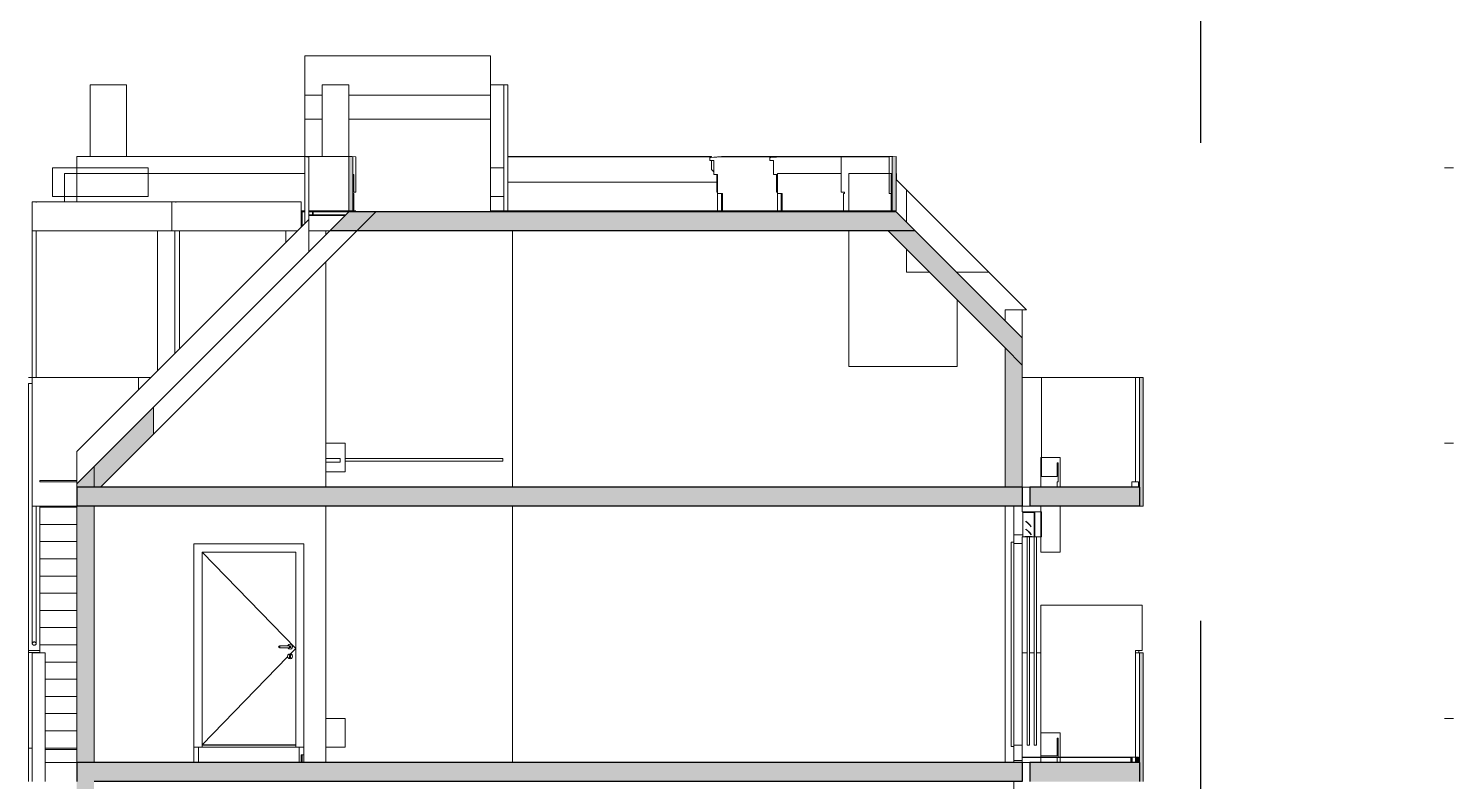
# Model space of a CAD drawing. Header units: metres. Extents: x -3.3 to 35.9, y -7 to 21.5.
# Drawn here: x 20.99 to 35.89, y 2.37 to 10.25 of the extents above; entities that cross this region are included whole.
import ezdxf

# ---------------------------------------------------------------- set-up
doc = ezdxf.new("R2010")
doc.units = ezdxf.units.M
doc.header["$MEASUREMENT"] = 0
doc.linetypes.add('Grenzlinie', pattern=[0.008, 0.003, -0.005])
for name, color, linetype in [('D_Schnitt D RB_1_110 Wand Aussen', 7, 'Continuous'), ('D_Schnitt D RB_1_112 Wand Aussen - Schachtwände', 7, 'Continuous'), ('D_Schnitt D RB_1_120 Wand Innen tragend', 7, 'Continuous'), ('D_Schnitt D RB_1_140 Brüstung', 7, 'Continuous'), ('D_Schnitt D RB_1_150 Stütze', 7, 'Continuous'), ('D_Schnitt D RB_1_210 Decke', 7, 'Continuous'), ('D_Schnitt D RB_1_270 Deckendurchbruchsymbol', 7, 'Continuous'), ('D_Schnitt D RB_1_310 Dachkonstruktion massiv', 7, 'Continuous'), ('D_Schnitt D RB_1_410 Treppe', 7, 'Continuous'), ('D_Schnitt D RB_1_430 Aufzug', 7, 'Continuous'), ('D_Schnitt D RB_1_450 Absturzsicherung', 7, 'Continuous'), ('D_Schnitt D RB_1_910 Allgemein Lageplan Höhen', 7, 'Continuous'), ('D_Schnitt D RB_1_Neubau_840 Baulinien', 7, 'Continuous')]:
    doc.layers.add(name, color=color, linetype=linetype)

msp = doc.modelspace()

# ---------------------------------------------------------------- hatches: boundary and pattern name
at = {"layer": 'D_Schnitt D RB_1_110 Wand Aussen', "linetype": 'Continuous', "lineweight": 0, "true_color": 0x000000}
for points in [[(31.2, 6.907), (31.2, 5.45), (31.38, 5.45), (31.38, 6.727)], [(21.495, 5.45), (21.675, 5.45), (21.675, 5.665), (21.495, 5.485)], [(21.495, 5.25), (21.495, 2.57), (21.675, 2.57), (21.675, 5.25)], [(21.495, 2.37), (21.495, -0.33), (21.675, -0.33), (21.675, 2.37)]]:
    msp.add_hatch(color=18, dxfattribs=at).paths.add_polyline_path(points)
at = {"layer": 'D_Schnitt D RB_1_140 Brüstung', "linetype": 'Continuous', "lineweight": 0, "true_color": 0x000000}
for points in [[(24.38, 8.52), (24.38, 8.535), (24.38, 8.904), (24.34, 8.907), (24.34, 8.34), (24.38, 8.34)], [(30.02, 8.52), (30.02, 8.34), (30.06, 8.34), (30.06, 8.907), (30.02, 8.904)], [(24.39, 8.535), (24.39, 8.72), (24.38, 8.72), (24.38, 8.535)], [(30.02, 8.72), (30.01, 8.72), (30.01, 8.535), (30.02, 8.535)], [(32.605, 6.596), (32.605, 5.25), (32.645, 5.25), (32.645, 6.596)]]:
    msp.add_hatch(color=18, dxfattribs=at).paths.add_polyline_path(points)
at = {"layer": 'D_Schnitt D RB_1_210 Decke', "linetype": 'Continuous', "lineweight": 0, "true_color": 0x000000}
for points in [[(24.34, 8.33), (24.14, 8.13), (30.26, 8.13), (30.06, 8.33)], [(31.38, 5.45), (21.495, 5.45), (21.495, 5.25), (31.38, 5.25)], [(31.46, 5.25), (32.605, 5.25), (32.605, 5.45), (31.46, 5.45)], [(21.495, 2.37), (31.38, 2.37), (31.38, 2.57), (21.495, 2.57)], [(31.46, 2.37), (32.605, 2.37), (32.605, 2.57), (31.46, 2.57)]]:
    msp.add_hatch(color=18, dxfattribs=at).paths.add_polyline_path(points)
at = {"layer": 'D_Schnitt D RB_1_310 Dachkonstruktion massiv', "linetype": 'Continuous', "lineweight": 0, "true_color": 0x000000}
for points in [[(29.977, 8.13), (31.38, 6.727), (31.38, 7.01), (30.26, 8.13)], [(21.675, 5.45), (21.743, 5.45), (22.298, 6.005), (22.298, 6.288), (21.675, 5.665)]]:
    msp.add_hatch(color=18, dxfattribs=at).paths.add_polyline_path(points)
at = {"layer": 'D_Schnitt D RB_1_450 Absturzsicherung', "linetype": 'Continuous', "lineweight": 0, "true_color": 0x000000}
for points in [[(32.605, 3.716), (32.605, 2.37), (32.645, 2.37), (32.645, 3.716)], [(32.565, 2.57), (32.595, 2.57), (32.595, 2.625), (32.565, 2.625)]]:
    msp.add_hatch(color=18, dxfattribs=at).paths.add_polyline_path(points)

# ---------------------------------------------------------------- linework, layer by layer
at = {"layer": 'D_Schnitt D RB_1_110 Wand Aussen', "color": 7, "linetype": 'Continuous', "lineweight": 18, "ltscale": 1000}
for p, q in [((25.82, 9.963), (23.88, 9.963)), ((23.88, 9.963), (23.88, 9.96)), ((23.88, 9.96), (23.88, 9.955)), ((23.88, 9.955), (23.88, 9.947)), ((23.88, 9.947), (23.88, 9.755)), ((25.82, 9.963), (25.82, 9.96)), ((25.82, 9.96), (25.82, 9.955)), ((25.82, 9.955), (25.82, 9.947)), ((25.82, 9.947), (25.82, 9.755)), ((23.88, 9.755), (23.88, 9.74)), ((23.88, 9.74), (23.88, 9.55)), ((25.82, 9.755), (25.82, 9.74)), ((25.82, 9.74), (25.82, 9.55)), ((24.06, 9.55), (23.88, 9.55)), ((25.78, 9.55), (24.34, 9.55)), ((25.82, 9.55), (25.78, 9.55)), ((21.495, 8.907), (23.869, 8.907)), ((21.495, 8.907), (21.495, 8.904)), ((21.495, 8.904), (21.495, 8.903)), ((21.495, 8.903), (21.495, 8.9)), ((21.495, 8.9), (21.495, 8.898)), ((21.495, 8.898), (21.495, 8.866)), ((21.495, 8.866), (21.495, 8.864)), ((21.495, 8.864), (21.495, 8.73)), ((21.495, 8.73), (21.365, 8.73)), ((21.365, 8.73), (21.365, 8.434)), ((23.88, 8.73), (21.495, 8.73)), ((21.495, 8.73), (21.495, 8.535)), ((29.488, 8.73), (28.82, 8.73)), ((28.82, 8.72), (28.82, 8.73)), ((28.82, 8.52), (28.82, 8.72)), ((29.565, 8.34), (29.565, 8.73)), ((29.565, 8.73), (29.988, 8.73)), ((29.988, 8.73), (30.02, 8.73)), ((30.065, 8.73), (30.06, 8.73)), ((30.065, 8.73), (30.065, 8.664)), ((30.17, 8.559), (30.065, 8.664)), ((21.495, 8.535), (21.495, 8.52)), ((21.495, 8.52), (21.495, 8.434)), ((28.865, 8.52), (28.86, 8.52)), ((28.87, 8.52), (28.865, 8.52)), ((28.87, 8.34), (28.87, 8.52)), ((30.17, 8.22), (30.17, 8.559)), ((30.17, 8.559), (31.029, 7.7)), ((21.03, 8.431), (21.03, 8.434)), ((21.03, 8.43), (21.03, 8.431)), ((21.03, 8.428), (21.03, 8.43)), ((21.03, 8.409), (21.03, 8.428)), ((21.03, 8.33), (21.03, 8.409)), ((21.03, 8.13), (21.03, 8.33)), ((21.495, 5.824), (23.92, 8.249)), ((23.84, 8.34), (23.88, 8.34)), ((23.92, 7.91), (23.92, 8.249)), ((28.86, 8.34), (28.82, 8.34)), ((28.865, 8.34), (28.86, 8.34)), ((28.86, 8.33), (28.86, 8.34)), ((28.87, 8.34), (28.865, 8.34)), ((28.865, 8.34), (28.865, 8.34)), ((29.52, 8.33), (29.52, 8.34)), ((29.565, 8.33), (29.565, 8.34)), ((30.02, 8.34), (30.02, 8.33)), ((21.03, 8.13), (21.03, 6.6)), ((21.07, 8.13), (21.03, 8.13)), ((21.07, 6.6), (21.07, 8.13)), ((22.57, 6.899), (22.57, 8.13)), ((24.1, 8.13), (23.92, 8.13)), ((24.1, 8.13), (24.1, 8.09)), ((29.565, 6.71), (29.565, 8.13)), ((30.17, 7.7), (30.17, 7.937)), ((24.1, 5.75), (24.1, 7.807)), ((30.407, 7.7), (30.17, 7.7)), ((31.029, 7.7), (30.69, 7.7)), ((31.029, 7.7), (31.424, 7.305)), ((30.7, 6.71), (30.7, 7.305)), ((31.2, 7.305), (31.2, 7.19)), ((31.2, 7.305), (31.38, 7.305)), ((31.38, 7.305), (31.38, 7.01)), ((31.38, 7.305), (31.424, 7.305)), ((31.2, 6.907), (31.2, 5.45)), ((30.7, 6.71), (29.565, 6.71)), ((31.38, 6.727), (31.38, 5.45)), ((21.495, 5.485), (21.495, 5.824)), ((21.675, 5.665), (21.675, 5.45)), ((24.1, 5.45), (24.1, 5.71)), ((21.495, 5.485), (21.495, 5.45)), ((21.495, 5.25), (21.495, 2.57)), ((21.675, 5.25), (21.675, 2.57)), ((24.1, 5.25), (24.1, 2.57)), ((31.2, 2.57), (31.2, 5.25)), ((22.719, 2.57), (22.719, 4.855)), ((22.719, 4.855), (23.869, 4.855)), ((23.869, 4.855), (23.869, 2.57)), ((31.46, 2.57), (31.38, 2.57))]:
    msp.add_line(p, q, dxfattribs=at)
at = {"layer": 'D_Schnitt D RB_1_110 Wand Aussen', "color": 7, "linetype": 'Continuous', "lineweight": 13, "ltscale": 1000}
for p, q in [((31.38, 5.25), (31.38, 5.19)), ((31.51, 5.19), (31.38, 5.19)), ((31.385, 5.185), (31.385, 4.93)), ((31.505, 5.185), (31.385, 5.185)), ((31.418, 5.092), (31.416, 5.089)), ((31.505, 5.185), (31.505, 4.93)), ((31.51, 5.19), (31.51, 4.93)), ((31.58, 5.19), (31.51, 5.19)), ((31.58, 4.93), (31.58, 5.19)), ((31.38, 4.95), (31.29, 4.95)), ((31.385, 4.93), (31.38, 4.93)), ((31.385, 4.93), (31.405, 4.93)), ((31.405, 4.931), (31.405, 4.93)), ((31.406, 4.931), (31.405, 4.931)), ((31.485, 4.93), (31.405, 4.93)), ((31.406, 4.935), (31.406, 4.931)), ((31.483, 4.935), (31.406, 4.935)), ((31.418, 5.009), (31.416, 5.007)), ((31.432, 2.75), (31.432, 4.93)), ((31.457, 2.75), (31.457, 4.93)), ((31.474, 5.035), (31.472, 5.033)), ((31.474, 4.953), (31.472, 4.951)), ((31.483, 4.935), (31.483, 4.931)), ((31.485, 4.931), (31.483, 4.931)), ((31.485, 4.931), (31.485, 4.93)), ((31.485, 4.93), (31.505, 4.93)), ((31.503, 2.75), (31.503, 4.93)), ((31.51, 4.93), (31.505, 4.93)), ((31.51, 4.93), (31.527, 4.93)), ((31.527, 4.93), (31.575, 4.93)), ((31.527, 2.75), (31.527, 4.93)), ((31.575, 4.93), (31.58, 4.93)), ((22.804, 2.755), (22.804, 4.77)), ((22.804, 4.77), (23.784, 4.77)), ((22.804, 4.77), (23.784, 3.763)), ((23.784, 4.77), (23.784, 2.755)), ((31.265, 4.875), (31.265, 2.735)), ((31.29, 4.875), (31.265, 4.875)), ((31.38, 4.86), (31.29, 4.86)), ((23.607, 3.787), (23.604, 3.78)), ((23.604, 3.78), (23.607, 3.773)), ((23.608, 3.787), (23.606, 3.78)), ((23.606, 3.78), (23.608, 3.773)), ((23.614, 3.79), (23.607, 3.787)), ((23.607, 3.773), (23.614, 3.77)), ((23.613, 3.787), (23.611, 3.78)), ((23.611, 3.78), (23.613, 3.773)), ((23.615, 3.79), (23.614, 3.79)), ((23.615, 3.77), (23.614, 3.77)), ((23.618, 3.79), (23.615, 3.79)), ((23.618, 3.77), (23.615, 3.77)), ((23.623, 3.79), (23.618, 3.79)), ((23.623, 3.77), (23.618, 3.77)), ((23.621, 3.787), (23.619, 3.78)), ((23.619, 3.78), (23.621, 3.773)), ((23.629, 3.79), (23.623, 3.79)), ((23.629, 3.77), (23.623, 3.77)), ((23.709, 3.79), (23.629, 3.79)), ((23.709, 3.77), (23.629, 3.77)), ((23.7, 3.79), (23.701, 3.793)), ((23.701, 3.767), (23.7, 3.77)), ((23.701, 3.793), (23.711, 3.803)), ((23.711, 3.757), (23.701, 3.767)), ((23.715, 3.79), (23.709, 3.79)), ((23.715, 3.77), (23.709, 3.77)), ((23.711, 3.803), (23.724, 3.807)), ((23.724, 3.753), (23.711, 3.757)), ((23.72, 3.79), (23.715, 3.79)), ((23.72, 3.77), (23.715, 3.77)), ((23.717, 3.787), (23.719, 3.78)), ((23.719, 3.78), (23.717, 3.773)), ((23.723, 3.79), (23.72, 3.79)), ((23.723, 3.77), (23.72, 3.77)), ((23.724, 3.79), (23.723, 3.79)), ((23.724, 3.77), (23.723, 3.77)), ((23.724, 3.807), (23.738, 3.803)), ((23.724, 3.79), (23.731, 3.787)), ((23.731, 3.773), (23.724, 3.77)), ((23.738, 3.757), (23.724, 3.753)), ((23.725, 3.787), (23.727, 3.78)), ((23.727, 3.78), (23.725, 3.773)), ((23.729, 3.706), (23.784, 3.763)), ((23.73, 3.787), (23.732, 3.78)), ((23.732, 3.78), (23.73, 3.773)), ((23.731, 3.787), (23.734, 3.78)), ((23.734, 3.78), (23.731, 3.773)), ((23.738, 3.803), (23.747, 3.793)), ((23.747, 3.767), (23.738, 3.757)), ((23.747, 3.793), (23.751, 3.78)), ((23.751, 3.78), (23.747, 3.767)), ((22.804, 2.755), (23.698, 3.675)), ((23.697, 3.68), (23.701, 3.694)), ((23.701, 3.666), (23.697, 3.68)), ((23.701, 3.694), (23.711, 3.703)), ((23.711, 3.657), (23.701, 3.666)), ((23.711, 3.703), (23.724, 3.707)), ((23.724, 3.653), (23.711, 3.657)), ((23.717, 3.692), (23.719, 3.695)), ((23.717, 3.69), (23.717, 3.692)), ((23.719, 3.695), (23.724, 3.697)), ((23.719, 3.683), (23.719, 3.684)), ((23.719, 3.683), (23.719, 3.68)), ((23.719, 3.68), (23.719, 3.677)), ((23.719, 3.677), (23.719, 3.671)), ((23.719, 3.671), (23.719, 3.668)), ((23.72, 3.664), (23.719, 3.668)), ((23.724, 3.663), (23.72, 3.664)), ((23.724, 3.707), (23.738, 3.703)), ((23.724, 3.697), (23.729, 3.695)), ((23.728, 3.664), (23.724, 3.663)), ((23.738, 3.657), (23.724, 3.653)), ((23.729, 3.668), (23.728, 3.664)), ((23.729, 3.695), (23.731, 3.692)), ((23.731, 3.69), (23.729, 3.684)), ((23.729, 3.684), (23.729, 3.683)), ((23.729, 3.683), (23.729, 3.68)), ((23.729, 3.68), (23.729, 3.677)), ((23.729, 3.677), (23.729, 3.671)), ((23.729, 3.671), (23.729, 3.668)), ((23.731, 3.692), (23.731, 3.69)), ((23.738, 3.703), (23.747, 3.694)), ((23.747, 3.666), (23.738, 3.657)), ((23.747, 3.694), (23.751, 3.68)), ((23.751, 3.68), (23.747, 3.666)), ((22.769, 2.73), (22.719, 2.73)), ((22.769, 2.57), (22.769, 2.73)), ((22.804, 2.73), (22.769, 2.73)), ((23.784, 2.755), (22.804, 2.755)), ((22.804, 2.755), (22.804, 2.75)), ((22.804, 2.75), (23.784, 2.75)), ((22.804, 2.75), (22.804, 2.73)), ((22.804, 2.73), (23.784, 2.73)), ((22.844, 2.755), (22.844, 2.75)), ((23.744, 2.75), (23.744, 2.755)), ((23.784, 2.75), (23.784, 2.755)), ((23.784, 2.73), (23.784, 2.75)), ((23.819, 2.73), (23.784, 2.73)), ((23.819, 2.73), (23.819, 2.57)), ((23.869, 2.73), (23.819, 2.73)), ((31.29, 2.735), (31.265, 2.735)), ((31.38, 2.75), (31.29, 2.75)), ((31.457, 2.75), (31.432, 2.75)), ((31.503, 2.75), (31.527, 2.75)), ((31.38, 2.59), (31.29, 2.59))]:
    msp.add_line(p, q, dxfattribs=at)
at = {"layer": 'D_Schnitt D RB_1_110 Wand Aussen', "color": 7, "linetype": 'Continuous', "lineweight": 13, "ltscale": 1000, "flags": 128}
for points in [[(31.29, 5.25), (31.29, 4.86), (31.29, 2.75), (31.29, 2.57)], [(31.416, 5.089), (31.437, 5.073), (31.455, 5.054), (31.472, 5.033)], [(31.418, 5.092), (31.439, 5.075), (31.458, 5.056), (31.474, 5.035)], [(31.38, 4.93), (31.38, 4.86), (31.38, 2.75), (31.38, 2.57)], [(31.416, 5.007), (31.437, 4.991), (31.455, 4.972), (31.472, 4.951)], [(31.418, 5.009), (31.439, 4.993), (31.458, 4.974), (31.474, 4.953)], [(31.29, 2.37), (31.29, 1.98), (31.29, -0.12), (31.29, -0.33)]]:
    msp.add_lwpolyline(points, dxfattribs=at)
at = {"layer": 'D_Schnitt D RB_1_112 Wand Aussen - Schachtwände', "color": 7, "linetype": 'Continuous', "lineweight": 18, "ltscale": 1000}
for p, q in [((21.635, 9.66), (21.635, 8.907)), ((21.635, 9.66), (22.015, 9.66)), ((22.015, 8.907), (22.015, 9.66)), ((24.06, 9.66), (24.06, 8.907)), ((24.06, 9.66), (24.34, 9.66)), ((24.34, 8.907), (24.34, 9.66)), ((25.82, 9.66), (25.96, 9.66)), ((25.96, 8.79), (25.96, 9.66)), ((25.96, 9.66), (26, 9.66)), ((26, 9.66), (26, 8.34)), ((25.96, 8.34), (25.96, 8.49)), ((25.82, 8.34), (25.96, 8.34)), ((25.96, 8.34), (26, 8.34)), ((23.68, 8.009), (23.68, 8.13)), ((23.68, 2.75), (23.68, 2.755))]:
    msp.add_line(p, q, dxfattribs=at)
at = {"layer": 'D_Schnitt D RB_1_120 Wand Innen tragend', "color": 7, "linetype": 'Continuous', "lineweight": 18, "ltscale": 1000}
for p, q in [((26.05, 5.45), (26.05, 8.13)), ((30.7, 7.305), (30.7, 7.407)), ((26.05, 2.57), (26.05, 5.25))]:
    msp.add_line(p, q, dxfattribs=at)
at = {"layer": 'D_Schnitt D RB_1_140 Brüstung', "color": 7, "linetype": 'Continuous', "lineweight": 18, "ltscale": 1000}
for p, q in [((23.869, 8.907), (24.34, 8.907)), ((23.92, 8.902), (23.869, 8.907)), ((23.92, 8.867), (23.92, 8.902)), ((23.92, 8.867), (23.92, 8.523)), ((23.92, 8.523), (23.92, 8.867)), ((24.341, 8.907), (24.375, 8.907)), ((24.375, 8.907), (24.412, 8.904)), ((24.375, 8.904), (24.375, 8.907)), ((24.412, 8.903), (24.412, 8.904)), ((24.412, 8.535), (24.412, 8.903)), ((26, 8.907), (28.13, 8.907)), ((26, 8.904), (28.13, 8.904)), ((28.119, 8.898), (28.115, 8.898)), ((28.115, 8.898), (28.115, 8.866)), ((28.115, 8.866), (28.155, 8.866)), ((28.126, 8.898), (28.119, 8.898)), ((28.155, 8.9), (28.126, 8.898)), ((28.13, 8.907), (28.13, 8.904)), ((28.13, 8.904), (28.13, 8.903)), ((28.13, 8.903), (28.13, 8.898)), ((28.13, 8.866), (28.13, 8.774)), ((28.155, 8.9), (28.185, 8.903)), ((28.155, 8.866), (28.155, 8.72)), ((28.185, 8.903), (28.195, 8.904)), ((28.195, 8.904), (28.235, 8.907)), ((28.82, 8.904), (28.195, 8.904)), ((28.86, 8.907), (28.235, 8.907)), ((28.744, 8.898), (28.74, 8.898)), ((28.74, 8.898), (28.74, 8.866)), ((28.74, 8.866), (28.78, 8.866)), ((28.751, 8.898), (28.744, 8.898)), ((28.78, 8.9), (28.751, 8.898)), ((28.78, 8.9), (28.81, 8.903)), ((28.78, 8.9), (28.78, 8.9)), ((28.78, 8.866), (28.78, 8.72)), ((28.82, 8.904), (28.81, 8.903)), ((28.81, 8.903), (28.81, 8.903)), ((28.86, 8.907), (28.82, 8.904)), ((28.82, 8.904), (28.82, 8.904)), ((29.488, 8.904), (28.82, 8.904)), ((29.525, 8.907), (28.86, 8.907)), ((28.86, 8.907), (28.86, 8.907)), ((29.525, 8.907), (29.488, 8.904)), ((29.488, 8.904), (29.488, 8.903)), ((29.988, 8.904), (29.488, 8.904)), ((29.488, 8.903), (29.488, 8.535)), ((30.025, 8.907), (29.525, 8.907)), ((29.56, 8.907), (29.56, 8.907)), ((30.025, 8.907), (29.988, 8.904)), ((29.988, 8.904), (29.988, 8.903)), ((29.988, 8.903), (29.988, 8.52)), ((30.025, 8.907), (30.025, 8.904)), ((28.155, 8.749), (28.13, 8.774)), ((28.185, 8.72), (28.155, 8.72)), ((28.185, 8.719), (28.184, 8.72)), ((28.185, 8.72), (28.195, 8.72)), ((28.185, 8.535), (28.185, 8.72)), ((28.195, 8.72), (28.195, 8.535)), ((28.81, 8.72), (28.78, 8.72)), ((28.81, 8.72), (28.82, 8.72)), ((28.81, 8.72), (28.81, 8.535)), ((23.92, 8.523), (23.92, 8.34)), ((23.92, 8.34), (23.92, 8.523)), ((24.412, 8.535), (24.38, 8.535)), ((24.38, 8.52), (24.39, 8.52)), ((24.39, 8.34), (24.39, 8.52)), ((26, 8.64), (28.185, 8.64)), ((28.185, 8.535), (28.195, 8.535)), ((28.195, 8.52), (28.195, 8.535)), ((28.195, 8.34), (28.195, 8.52)), ((28.195, 8.52), (28.235, 8.52)), ((28.235, 8.52), (28.24, 8.52)), ((28.235, 8.34), (28.235, 8.52)), ((28.245, 8.52), (28.24, 8.52)), ((28.245, 8.34), (28.245, 8.52)), ((28.81, 8.535), (28.82, 8.535)), ((28.86, 8.52), (28.82, 8.52)), ((28.82, 8.34), (28.82, 8.52)), ((28.86, 8.34), (28.86, 8.52)), ((29.488, 8.535), (29.52, 8.535)), ((29.51, 8.52), (29.51, 8.34)), ((29.52, 8.52), (29.51, 8.52)), ((29.515, 8.52), (29.51, 8.52)), ((29.52, 8.52), (29.515, 8.52)), ((29.52, 8.535), (29.52, 8.52)), ((30.01, 8.52), (29.988, 8.52)), ((30.02, 8.52), (30.01, 8.535)), ((30.01, 8.34), (30.01, 8.52)), ((22.49, 8.434), (21.03, 8.434)), ((21.07, 8.431), (21.07, 8.43)), ((21.07, 8.43), (21.07, 8.428)), ((22.49, 8.431), (22.49, 8.434)), ((23.84, 8.434), (22.49, 8.434)), ((22.49, 8.43), (22.49, 8.431)), ((22.49, 8.428), (22.49, 8.43)), ((22.49, 8.409), (22.49, 8.428)), ((22.49, 8.33), (22.49, 8.409)), ((22.53, 8.431), (22.53, 8.43)), ((22.53, 8.43), (22.53, 8.428)), ((23.84, 8.169), (23.84, 8.434)), ((22.49, 8.13), (22.49, 8.33)), ((23.92, 8.34), (23.92, 8.33)), ((23.92, 8.34), (24.375, 8.34)), ((23.92, 8.3), (23.92, 8.33)), ((23.96, 8.33), (23.92, 8.33)), ((23.92, 8.3), (23.96, 8.3)), ((23.96, 8.34), (23.96, 8.33)), ((24.38, 8.34), (24.375, 8.34)), ((24.397, 8.34), (24.38, 8.34)), ((24.38, 8.34), (24.39, 8.34)), ((24.412, 8.34), (24.38, 8.34)), ((24.412, 8.34), (24.397, 8.34)), ((28.195, 8.34), (26, 8.34)), ((28.235, 8.34), (28.195, 8.34)), ((28.235, 8.34), (28.195, 8.34)), ((28.86, 8.34), (28.245, 8.34)), ((28.86, 8.34), (28.82, 8.34)), ((29.16, 8.34), (28.86, 8.34)), ((29.52, 8.34), (29.16, 8.34)), ((29.51, 8.34), (29.52, 8.34)), ((29.565, 8.34), (29.52, 8.34)), ((30.02, 8.34), (29.565, 8.34)), ((30.02, 8.34), (30.01, 8.34)), ((22.49, 8.13), (21.07, 8.13)), ((22.53, 8.13), (22.49, 8.13)), ((23.801, 8.13), (22.53, 8.13)), ((20.99, 6.596), (21.005, 6.596)), ((20.99, 6.596), (20.99, 6.596)), ((22.267, 6.596), (20.99, 6.596)), ((21.005, 6.596), (21.03, 6.596)), ((21.03, 5.25), (21.03, 6.596)), ((21.03, 6.596), (21.07, 6.596)), ((22.14, 6.596), (21.07, 6.596)), ((22.14, 6.469), (22.14, 6.596)), ((31.38, 6.596), (31.58, 6.596)), ((31.58, 6.596), (32.562, 6.596)), ((31.58, 6.596), (31.58, 5.56)), ((32.562, 6.596), (32.562, 5.505)), ((32.562, 6.596), (32.605, 6.596)), ((21.03, 6.534), (20.99, 6.534)), ((20.99, 6.534), (20.99, 3.74)), ((31.745, 5.56), (31.745, 5.705)), ((31.745, 5.705), (31.755, 5.705)), ((31.755, 5.705), (31.755, 5.505)), ((21.11, 5.505), (21.11, 5.52)), ((21.11, 5.52), (21.495, 5.52)), ((31.745, 5.56), (31.58, 5.56)), ((21.495, 5.505), (21.11, 5.505)), ((31.755, 5.505), (31.745, 5.505)), ((31.745, 5.45), (31.745, 5.505)), ((32.525, 5.45), (32.525, 5.505)), ((32.525, 5.505), (32.529, 5.505)), ((32.529, 5.505), (32.567, 5.505)), ((32.567, 5.505), (32.595, 5.505)), ((32.595, 5.505), (32.595, 5.45)), ((21.07, 5.25), (21.03, 5.25)), ((21.495, 5.25), (21.07, 5.25)), ((21.11, 3.74), (21.11, 5.25)), ((20.99, 3.74), (21.11, 3.74)), ((20.99, 3.72), (20.99, 3.74)), ((21.11, 3.72), (21.11, 3.74)), ((21.11, 3.72), (20.99, 3.72)), ((20.99, 3.72), (20.99, 2.718)), ((21.03, 3.72), (21.03, 3.716)), ((21.03, 2.37), (21.03, 3.716)), ((21.03, 3.716), (21.07, 3.716)), ((21.07, 3.716), (21.07, 3.72)), ((21.165, 3.716), (21.07, 3.716)), ((21.165, 2.37), (21.165, 3.716)), ((20.99, 2.718), (21.03, 2.718)), ((20.99, 2.369), (20.99, 2.718))]:
    msp.add_line(p, q, dxfattribs=at)
at = {"layer": 'D_Schnitt D RB_1_140 Brüstung', "color": 7, "linetype": 'Continuous', "lineweight": 13, "ltscale": 1000}
for p, q in [((24.34, 8.907), (24.38, 8.904)), ((30.06, 8.907), (30.02, 8.904)), ((24.39, 8.72), (24.38, 8.72)), ((30.02, 8.72), (30.01, 8.72)), ((24.38, 8.52), (24.38, 8.34)), ((30.02, 8.52), (30.02, 8.34)), ((24.38, 8.34), (24.34, 8.34)), ((30.06, 8.34), (30.02, 8.34)), ((21.03, 6.596), (21.03, 6.6)), ((21.07, 6.596), (21.07, 6.6)), ((32.645, 6.596), (32.605, 6.596)), ((32.645, 6.596), (32.645, 5.25)), ((21.03, 3.813), (21.03, 5.25)), ((21.07, 3.813), (21.07, 5.25)), ((32.645, 5.25), (32.605, 5.25)), ((21.03, 3.816), (21.031, 3.819)), ((21.03, 3.813), (21.03, 3.816)), ((21.03, 3.81), (21.03, 3.813)), ((21.031, 3.808), (21.03, 3.81)), ((21.031, 3.819), (21.033, 3.822)), ((21.033, 3.805), (21.031, 3.808)), ((21.033, 3.822), (21.035, 3.824)), ((21.035, 3.803), (21.033, 3.805)), ((21.035, 3.824), (21.037, 3.826)), ((21.037, 3.8), (21.035, 3.803)), ((21.037, 3.826), (21.04, 3.828)), ((21.04, 3.799), (21.037, 3.8)), ((21.04, 3.828), (21.043, 3.829)), ((21.043, 3.798), (21.04, 3.799)), ((21.043, 3.829), (21.047, 3.83)), ((21.047, 3.797), (21.043, 3.798)), ((21.047, 3.83), (21.05, 3.83)), ((21.05, 3.797), (21.047, 3.797)), ((21.05, 3.83), (21.053, 3.83)), ((21.053, 3.797), (21.05, 3.797)), ((21.053, 3.83), (21.057, 3.829)), ((21.057, 3.798), (21.053, 3.797)), ((21.057, 3.829), (21.06, 3.828)), ((21.06, 3.799), (21.057, 3.798)), ((21.06, 3.828), (21.063, 3.826)), ((21.063, 3.8), (21.06, 3.799)), ((21.063, 3.826), (21.065, 3.824)), ((21.065, 3.803), (21.063, 3.8)), ((21.065, 3.824), (21.067, 3.822)), ((21.067, 3.805), (21.065, 3.803)), ((21.067, 3.822), (21.069, 3.819)), ((21.069, 3.808), (21.067, 3.805)), ((21.069, 3.819), (21.07, 3.816)), ((21.07, 3.81), (21.069, 3.808)), ((21.07, 3.816), (21.07, 3.813)), ((21.07, 3.813), (21.07, 3.81))]:
    msp.add_line(p, q, dxfattribs=at)
at = {"layer": 'D_Schnitt D RB_1_140 Brüstung', "color": 7, "linetype": 'Continuous', "lineweight": 13, "ltscale": 1000, "flags": 128}
for points in [[(24.34, 8.907), (24.34, 8.52), (24.34, 8.34)], [(24.38, 8.904), (24.38, 8.72), (24.38, 8.535), (24.38, 8.52)], [(30.02, 8.904), (30.02, 8.72), (30.02, 8.535), (30.02, 8.52)], [(30.06, 8.907), (30.06, 8.52), (30.06, 8.34)], [(24.39, 8.72), (24.39, 8.62), (24.39, 8.535)], [(30.01, 8.72), (30.01, 8.62), (30.01, 8.535)], [(32.605, 6.596), (32.605, 5.705), (32.605, 5.52), (32.605, 5.505), (32.605, 5.45)]]:
    msp.add_lwpolyline(points, dxfattribs=at)
at = {"layer": 'D_Schnitt D RB_1_150 Stütze', "color": 7, "linetype": 'Continuous', "lineweight": 18, "ltscale": 1000}
for p, q in [((22.34, 6.669), (22.34, 8.13)), ((22.52, 6.849), (22.52, 8.13))]:
    msp.add_line(p, q, dxfattribs=at)
at = {"layer": 'D_Schnitt D RB_1_210 Decke', "color": 7, "linetype": 'Continuous', "lineweight": 18, "ltscale": 1000}
for p, q in [((23.88, 9.3), (23.88, 9.55)), ((25.82, 9.3), (25.82, 9.55))]:
    msp.add_line(p, q, dxfattribs=at)
at = {"layer": 'D_Schnitt D RB_1_210 Decke', "color": 7, "linetype": 'Continuous', "lineweight": 13, "ltscale": 1000}
for p, q in [((23.92, 8.29), (23.92, 8.3)), ((23.92, 8.3), (24.31, 8.3)), ((23.92, 8.249), (23.92, 8.29)), ((24.3, 8.29), (23.92, 8.29)), ((23.96, 8.33), (23.965, 8.33)), ((23.96, 8.33), (23.96, 8.3)), ((23.96, 8.3), (23.96, 8.33)), ((23.965, 8.3), (23.96, 8.3)), ((23.965, 8.33), (24.34, 8.33)), ((23.965, 8.33), (23.965, 8.3)), ((24.14, 8.13), (24.1, 8.13)), ((31.38, 5.45), (31.46, 5.45)), ((31.38, 5.25), (31.46, 5.25)), ((21.165, 2.57), (21.495, 2.57))]:
    msp.add_line(p, q, dxfattribs=at)
at = {"layer": 'D_Schnitt D RB_1_210 Decke', "color": 7, "linetype": 'Continuous', "lineweight": 25, "ltscale": 1000}
for p, q in [((24.34, 8.33), (24.14, 8.13)), ((30.06, 8.33), (24.34, 8.33)), ((30.06, 8.33), (30.26, 8.13)), ((24.423, 8.13), (24.14, 8.13)), ((29.977, 8.13), (24.423, 8.13)), ((30.26, 8.13), (29.977, 8.13)), ((21.495, 5.45), (21.495, 5.25)), ((31.2, 5.45), (21.743, 5.45)), ((31.38, 5.45), (31.2, 5.45)), ((31.38, 5.45), (31.38, 5.25)), ((31.46, 5.45), (31.46, 5.25)), ((32.605, 5.45), (31.46, 5.45)), ((32.605, 5.45), (32.605, 5.25)), ((21.675, 5.25), (21.495, 5.25)), ((32.605, 5.25), (31.46, 5.25)), ((21.495, 2.57), (21.495, 2.37)), ((21.675, 2.57), (21.495, 2.57)), ((31.38, 2.57), (31.38, 2.37)), ((31.46, 2.57), (31.46, 2.37)), ((32.565, 2.57), (31.46, 2.57)), ((32.595, 2.57), (32.565, 2.57)), ((32.605, 2.57), (32.595, 2.57)), ((32.605, 2.57), (32.605, 2.37))]:
    msp.add_line(p, q, dxfattribs=at)
at = {"layer": 'D_Schnitt D RB_1_210 Decke', "color": 7, "linetype": 'Continuous', "lineweight": 25, "ltscale": 1000, "flags": 128}
for points in [[(21.743, 5.45), (21.675, 5.45), (21.495, 5.45)], [(31.38, 5.25), (31.29, 5.25), (21.675, 5.25)], [(31.38, 2.57), (31.29, 2.57), (21.675, 2.57)], [(31.38, 2.37), (31.29, 2.37), (21.675, 2.37)]]:
    msp.add_lwpolyline(points, dxfattribs=at)
at = {"layer": 'D_Schnitt D RB_1_270 Deckendurchbruchsymbol', "color": 7, "linetype": 'Continuous', "lineweight": 13, "ltscale": 1000}
for p, q in [((21.24, 8.79), (22.24, 8.79)), ((21.24, 8.49), (21.24, 8.79)), ((22.24, 8.49), (22.24, 8.79)), ((25.82, 8.79), (25.96, 8.79)), ((25.96, 8.49), (25.96, 8.79)), ((21.24, 8.49), (22.24, 8.49)), ((25.82, 8.49), (25.96, 8.49)), ((24.1, 5.91), (24.3, 5.91)), ((24.3, 5.61), (24.3, 5.91)), ((31.575, 5.76), (31.775, 5.76)), ((31.575, 5.45), (31.575, 5.76)), ((31.775, 5.45), (31.775, 5.76)), ((24.1, 5.61), (24.3, 5.61)), ((31.575, 4.77), (31.575, 5.25)), ((31.775, 4.77), (31.775, 5.25)), ((31.575, 4.77), (31.775, 4.77)), ((24.1, 3.03), (24.3, 3.03)), ((24.3, 2.73), (24.3, 3.03)), ((31.575, 2.88), (31.775, 2.88)), ((31.575, 2.57), (31.575, 2.88)), ((31.775, 2.57), (31.775, 2.88)), ((24.1, 2.73), (24.3, 2.73))]:
    msp.add_line(p, q, dxfattribs=at)
at = {"layer": 'D_Schnitt D RB_1_270 Deckendurchbruchsymbol', "color": 1, "linetype": 'Continuous', "lineweight": 0, "ltscale": 1000}
for p, q in [((24.1, 5.75), (24.25, 5.75)), ((24.1, 5.71), (24.1, 5.75)), ((24.1, 5.71), (24.25, 5.71)), ((24.25, 5.71), (24.25, 5.75)), ((24.3, 5.75), (25.95, 5.75)), ((24.3, 5.72), (24.3, 5.75)), ((24.3, 5.72), (25.95, 5.72)), ((25.95, 5.72), (25.95, 5.75)), ((25.95, 5.72), (25.95, 5.75))]:
    msp.add_line(p, q, dxfattribs=at)
at = {"layer": 'D_Schnitt D RB_1_310 Dachkonstruktion massiv', "color": 7, "linetype": 'Continuous', "lineweight": 13, "ltscale": 1000}
for p, q in [((35.795, 8.79), (35.888, 8.79)), ((35.795, 5.91), (35.888, 5.91)), ((35.795, 3.03), (35.888, 3.03))]:
    msp.add_line(p, q, dxfattribs=at)
at = {"layer": 'D_Schnitt D RB_1_310 Dachkonstruktion massiv', "color": 7, "linetype": 'Continuous', "lineweight": 18, "ltscale": 1000}
for p, q in [((24.623, 8.33), (24.34, 8.33)), ((24.623, 8.33), (24.423, 8.13)), ((29.977, 8.13), (31.2, 6.907)), ((30.26, 8.13), (31.38, 7.01)), ((31.38, 7.01), (31.38, 6.727)), ((31.2, 6.907), (31.38, 6.727)), ((31.38, 6.727), (31.38, 6.727)), ((22.298, 6.288), (21.675, 5.665)), ((22.298, 6.288), (22.298, 6.005)), ((22.298, 6.005), (21.743, 5.45)), ((21.675, 5.665), (21.495, 5.485))]:
    msp.add_line(p, q, dxfattribs=at)
at = {"layer": 'D_Schnitt D RB_1_310 Dachkonstruktion massiv', "color": 255, "linetype": 'Continuous', "lineweight": 13, "ltscale": 1000}
for p, q in [((28.235, 8.33), (27.952, 8.33)), ((28.86, 8.33), (28.577, 8.33)), ((29.56, 8.33), (29.277, 8.33)), ((24.423, 8.13), (22.298, 6.005)), ((22.298, 6.288), (24.14, 8.13))]:
    msp.add_line(p, q, dxfattribs=at)
at = {"layer": 'D_Schnitt D RB_1_410 Treppe', "color": 7, "linetype": 'Continuous', "lineweight": 18, "ltscale": 1000}
for p, q in [((21.11, 5.24), (21.495, 5.24)), ((21.11, 5.06), (21.495, 5.06)), ((21.11, 4.88), (21.495, 4.88)), ((21.11, 4.7), (21.495, 4.7)), ((21.11, 4.52), (21.495, 4.52)), ((21.11, 4.34), (21.495, 4.34)), ((21.11, 4.16), (21.495, 4.16)), ((21.11, 3.98), (21.495, 3.98)), ((21.11, 3.8), (21.495, 3.8)), ((21.11, 3.716), (21.11, 3.72)), ((21.165, 3.62), (21.495, 3.62)), ((21.165, 3.44), (21.495, 3.44)), ((21.165, 3.26), (21.495, 3.26)), ((21.165, 3.08), (21.495, 3.08)), ((21.165, 2.9), (21.495, 2.9)), ((21.495, 2.72), (21.165, 2.72)), ((21.165, 2.705), (21.495, 2.705))]:
    msp.add_line(p, q, dxfattribs=at)
at = {"layer": 'D_Schnitt D RB_1_430 Aufzug', "color": 7, "linetype": 'Continuous', "lineweight": 18, "ltscale": 1000}
for p, q in [((23.88, 9.3), (23.88, 8.907)), ((23.88, 9.3), (24.06, 9.3)), ((24.34, 9.3), (25.69, 9.3)), ((25.69, 9.3), (25.82, 9.3)), ((25.82, 9.3), (25.82, 8.33)), ((23.88, 8.906), (23.88, 8.33))]:
    msp.add_line(p, q, dxfattribs=at)
at = {"layer": 'D_Schnitt D RB_1_430 Aufzug', "color": 7, "linetype": 'Continuous', "lineweight": 13, "ltscale": 1000}
for p, q in [((23.85, 8.33), (23.84, 8.33)), ((23.85, 8.33), (23.88, 8.33)), ((23.85, 8.33), (23.85, 8.179)), ((23.88, 8.209), (23.88, 8.33)), ((23.84, 2.65), (23.85, 2.65)), ((23.84, 2.57), (23.84, 2.65)), ((23.85, 2.65), (23.869, 2.65)), ((23.85, 2.65), (23.85, 2.57))]:
    msp.add_line(p, q, dxfattribs=at)
at = {"layer": 'D_Schnitt D RB_1_450 Absturzsicherung', "color": 7, "linetype": 'Continuous', "lineweight": 18, "ltscale": 1000}
for p, q in [((31.575, 4.216), (31.575, 2.88)), ((31.575, 4.216), (32.632, 4.216)), ((32.632, 4.216), (32.632, 3.74)), ((32.562, 3.74), (32.632, 3.74)), ((32.562, 3.716), (32.562, 3.74)), ((32.597, 3.74), (32.597, 3.716)), ((31.38, 3.716), (31.432, 3.716)), ((31.457, 3.716), (31.503, 3.716)), ((31.527, 3.716), (31.575, 3.716)), ((32.562, 3.716), (32.562, 2.625)), ((32.562, 3.716), (32.605, 3.716)), ((31.745, 2.825), (31.755, 2.825)), ((31.745, 2.64), (31.745, 2.825)), ((31.755, 2.825), (31.755, 2.625)), ((31.38, 2.625), (31.715, 2.625)), ((31.38, 2.62), (31.715, 2.62)), ((31.575, 2.64), (31.715, 2.64)), ((31.715, 2.64), (31.745, 2.64)), ((31.715, 2.625), (31.715, 2.62)), ((31.715, 2.625), (32.528, 2.625)), ((31.715, 2.62), (31.835, 2.62)), ((31.745, 2.62), (31.745, 2.57)), ((31.835, 2.62), (32.519, 2.62)), ((32.515, 2.57), (32.515, 2.62)), ((32.519, 2.62), (32.519, 2.57)), ((32.528, 2.625), (32.528, 2.57)), ((32.528, 2.625), (32.565, 2.625))]:
    msp.add_line(p, q, dxfattribs=at)
at = {"layer": 'D_Schnitt D RB_1_450 Absturzsicherung', "color": 7, "linetype": 'Continuous', "lineweight": 13, "ltscale": 1000}
for p, q in [((32.645, 3.716), (32.605, 3.716)), ((32.645, 3.716), (32.645, 2.37)), ((32.565, 2.625), (32.565, 2.57)), ((32.595, 2.625), (32.565, 2.625)), ((32.595, 2.625), (32.595, 2.57))]:
    msp.add_line(p, q, dxfattribs=at)
at = {"layer": 'D_Schnitt D RB_1_450 Absturzsicherung', "color": 7, "linetype": 'Continuous', "lineweight": 13, "ltscale": 1000, "flags": 128}
msp.add_lwpolyline([(32.605, 3.716), (32.605, 2.825), (32.605, 2.64), (32.605, 2.625), (32.605, 2.57)], dxfattribs=at)
at = {"layer": 'D_Schnitt D RB_1_910 Allgemein Lageplan Höhen', "color": 7, "linetype": 'Continuous', "lineweight": 13, "ltscale": 1000}
for p, q in [((23.013, 2.75), (23.011, 2.755)), ((23.024, 2.75), (23.025, 2.755))]:
    msp.add_line(p, q, dxfattribs=at)
at = {"layer": 'D_Schnitt D RB_1_Neubau_840 Baulinien', "color": 1, "linetype": 'Grenzlinie', "lineweight": 25, "ltscale": 1000, "true_color": 0xfb0106}
msp.add_line((33.248, -6.95), (33.248, 21.5), dxfattribs=at)

doc.saveas('drawing.dxf')
